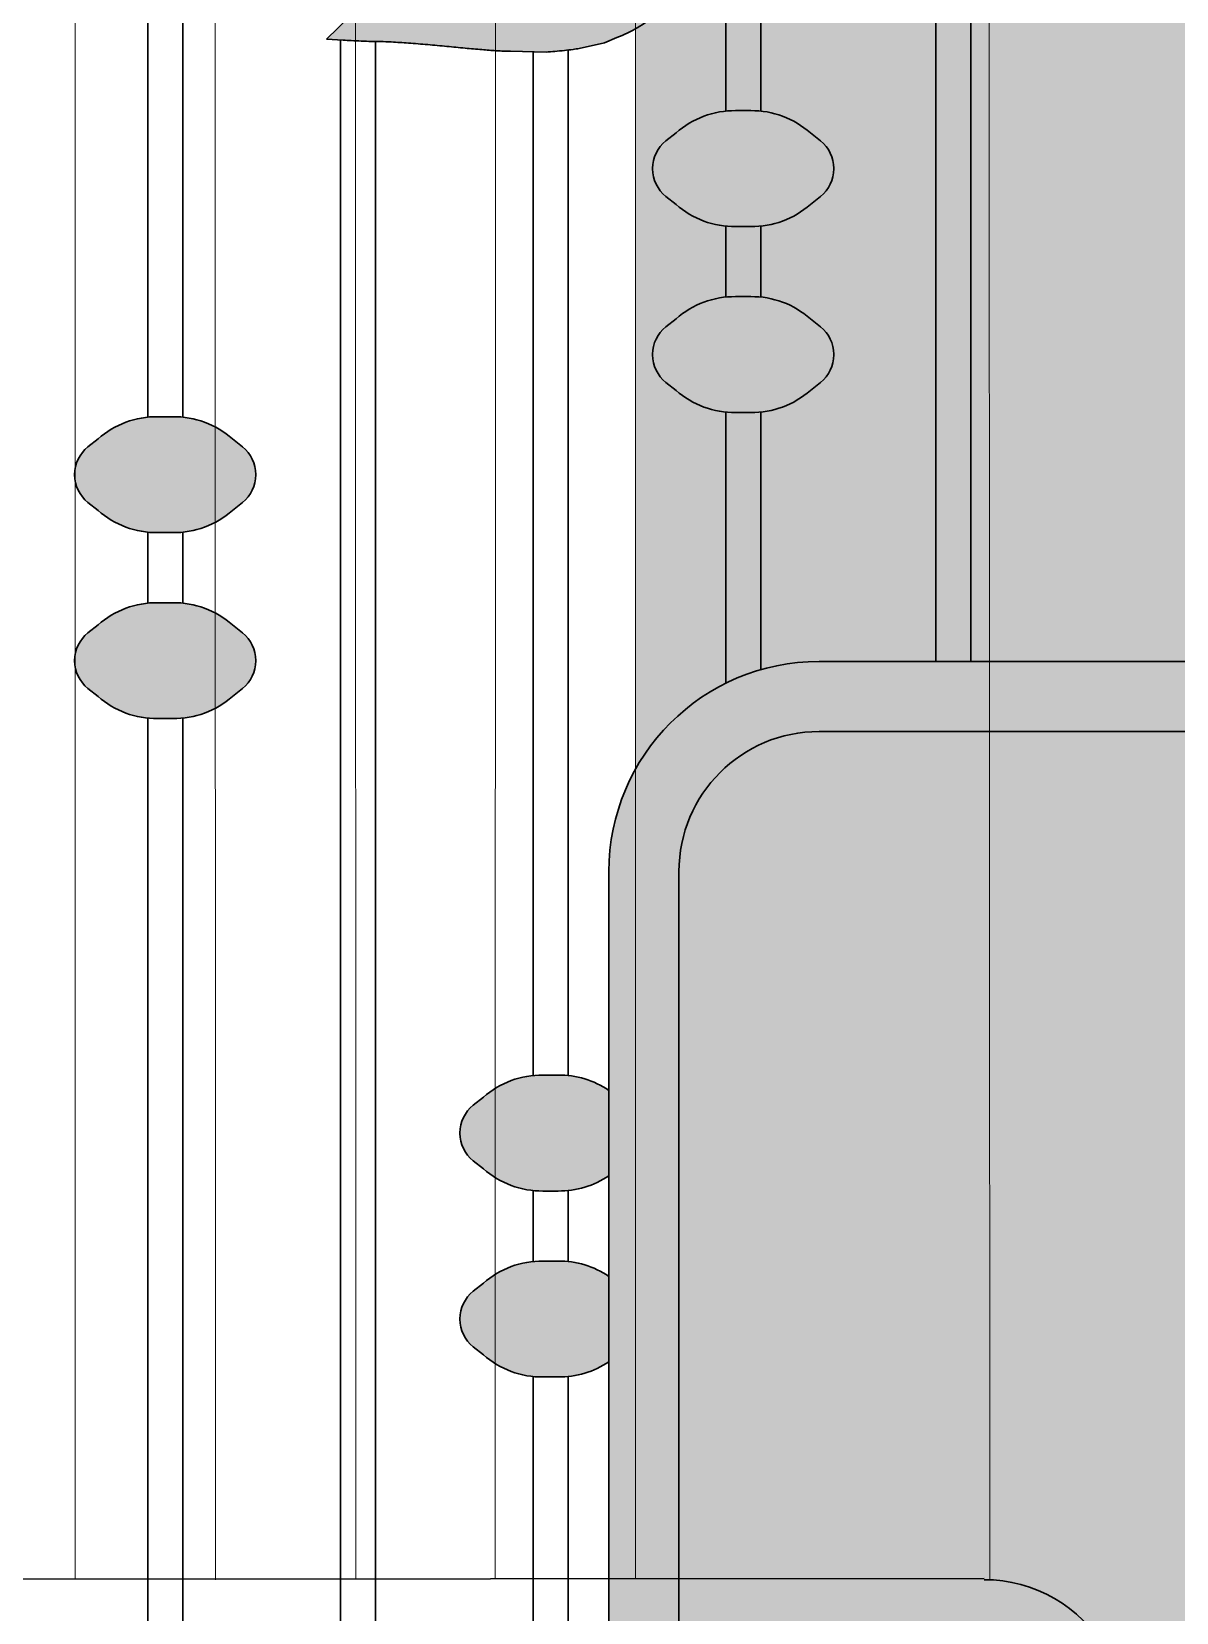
# Model space of a CAD drawing. Header units: millimetres. Extents: x 56222 to 3066687, y -650199 to -121287.
# Drawn here: x 140315.14 to 140331.48, y -185689.25 to -185666.69 of the extents above; entities that cross this region are included whole.
import ezdxf

# ---------------------------------------------------------------- set-up
doc = ezdxf.new("R2010")
doc.units = ezdxf.units.MM
doc.header["$MEASUREMENT"] = 0
for name, color, linetype, lineweight in [('A8_FURNITURE', 32, 'Continuous', 30), ('dim05', 1, 'Continuous', 13), ('Elevation 4.5', 206, 'Continuous', 5), ('FURNITURE', 32, 'Continuous', 9), ('NAME PLATE', 7, 'Continuous', 25)]:
    doc.layers.add(name, color=color, linetype=linetype, lineweight=lineweight)

msp = doc.modelspace()

# ---------------------------------------------------------------- hatches: boundary and pattern name
at = {"layer": 'dim05', "lineweight": 0, "true_color": 0xa47149, "transparency": 33554630}
h = msp.add_hatch(color=35, dxfattribs=at)
h.dxf.hatch_style = 1
h.paths.add_polyline_path([(140334.5350516986, -185637.8187954241), (140288.5429608864, -185637.8187954241), (140288.5506102971, -185729.7781201979), (140334.5427011093, -185729.7781201979), (140334.5414618115, -185714.8795877092), (140328.5427011093, -185714.8795877092), (140328.5427011093, -185717.7781201979, -0.4142135623730951), (140325.5427011093, -185720.7781201979), (140297.5451477507, -185720.7781201979, -0.4142135623730951), (140294.5451477507, -185717.7781201979), (140294.5451477507, -185648.7840202428, -0.4142135623730951), (140297.5451477507, -185645.7840202428), (140325.5427011093, -185645.7840202428, -0.4142135623730951), (140328.5427011093, -185648.7840202428), (140328.5427011093, -185675.679722592), (140334.5382010669, -185675.679722592)])
h = msp.add_hatch(color=35, dxfattribs=at)
h.dxf.hatch_style = 1
h.paths.add_polyline_path([(140334.5382010669, -185675.679722592), (140326.3760344427, -185675.679722592, 0.4142135623730951), (140323.3760344427, -185678.679722592), (140323.3760344427, -185711.8795877092, 0.4142135623730951), (140326.3760344427, -185714.8795877092), (140334.5414618115, -185714.8795877092), (140334.5413786289, -185713.8795877092), (140326.3760344427, -185713.8795877092, -0.4142135623730951), (140324.3760344427, -185711.8795877092), (140324.3760344427, -185678.679722592, -0.4142135623730951), (140326.3760344427, -185676.679722592), (140334.5382842495, -185676.679722592)])
h = msp.add_hatch(color=35, dxfattribs=at)
h.dxf.hatch_style = 1
h.paths.add_polyline_path([(140334.5382842495, -185676.679722592), (140326.3760344427, -185676.679722592, 0.414213562373095), (140324.3760344427, -185678.679722592), (140324.3760344427, -185711.8795877092, 0.4142135623730951), (140326.3760344427, -185713.8795877092), (140334.5413786289, -185713.8795877092)])
at = {"layer": 'Elevation 4.5', "lineweight": 0, "true_color": 0x000000, "transparency": 33554628}
h = msp.add_hatch(color=18, dxfattribs=at)
h.dxf.hatch_style = 1
edge = h.paths.add_edge_path()
edge.add_arc((140341.6171983206, -185675.1792005822), 22.71277757108558, 507.18851789711357, 507.8382754307384, ccw=False)
edge.add_arc((140336.3370871322, -185671.7749033269), 16.43035654375045, 506.36276235670414, 507.1885178933482, ccw=False)
edge.add_arc((140337.3157891771, -185672.4260996536), 17.60590507442646, 505.7126965902337, 506.36267839571167, ccw=False)
edge.add_arc((140323.3269127118, -185662.8880768213), 0.674793347500813, 498.8310564494863, 505.71269656689344, ccw=False)
edge.add_arc((140323.7236293434, -185663.2349963237), 1.201801152872894, 484.0079692633073, 498.83105645645423, ccw=False)
edge.add_arc((140323.7020496525, -185663.2030127131), 1.163218327600577, 468.8201198875571, 484.007969265302, ccw=False)
edge.add_arc((140323.6648133625, -185663.0937636301), 1.047797777297143, 452.784597418169, 468.8200135968284, ccw=False)
edge.add_arc((140323.6509428651, -185662.8085894948), 0.7622865198643559, 432.43001919093206, 452.78459742634254, ccw=False)
edge.add_arc((140323.4917362175, -185663.3113862948), 1.289687106465092, 425.01576951251707, 432.4300191824818, ccw=False)
edge.add_arc((140322.9281659345, -185664.5208356362), 2.62399560651567, 420.65778612325323, 425.015769527549, ccw=False)
edge.add_arc((140322.3206149979, -185665.6016120806), 3.863832637452334, 417.08159717631605, 420.65778610862327, ccw=False)
edge.add_arc((140319.7384098791, -185669.5902837892), 8.615388727239672, 415.1179514214472, 417.0815971825976, ccw=False)
edge.add_arc((140292.2596674316, -185709.0064494089), 56.66448235709579, 414.95139004013964, 415.11795143395045, ccw=False)
edge.add_arc((140305.7395826045, -185689.7898555122), 33.19140002734221, 414.70247114536494, 414.95138999453985, ccw=False)
edge.add_arc((140285.1219604905, -185718.9118307267), 68.87298886579251, 414.599881686053, 414.7024711920124, ccw=False)
edge.add_arc((140324.8715834286, -185662.9789221873), 0.2543122433924807, 409.23396222174586, 414.5998816835639, ccw=False)
edge.add_arc((140325.0264263676, -185662.7993197975), 0.01717651394238802, 298.2086449427716, 409.2339621064502, ccw=False)
edge.add_arc((140324.3480232634, -185661.5345616101), 1.452392192579913, 293.39255604367804, 298.2086449264236, ccw=False)
edge.add_arc((140324.276900054, -185661.3701469674), 1.631530925651959, 287.9265988577175, 293.39255603968763, ccw=False)
edge.add_arc((140324.1122340793, -185660.8611393424), 2.166510967779784, 283.5076512464655, 287.9265988597203, ccw=False)
edge.add_line((140324.6182773368, -185662.9677218817), (140324.4339723796, -185663.0119956185))
edge.add_line((140324.4339723796, -185663.0119956185), (140324.4430215749, -185663.1669820097))
edge.add_arc((140325.1948297675, -185663.123086161), 0.7530885764697608, 183.3415367850405, 189.8132274063442)
edge.add_arc((140329.8867377595, -185662.3115373841), 5.514665208493895, 189.8132273977349, 191.3045693805245)
edge.add_arc((140330.5374227777, -185662.181470649), 6.178222552240888, 191.3045063873774, 192.83882660824)
edge.add_arc((140330.7886088612, -185662.1242282729), 6.435848517784304, 192.8387855309574, 194.327813124649)
edge.add_arc((140312.8730250486, -185666.7001162955), 12.0548760364553, 372.79593632246485, 374.32781313336847, ccw=False)
edge.add_arc((140320.73579463, -185664.9143253137), 3.991862026780903, 369.3030193230325, 372.795936313089, ccw=False)
edge.add_arc((140321.3487987674, -185664.8139045295), 3.370687006033028, 365.4349192712607, 369.3029465733015, ccw=False)
edge.add_arc((140318.198107833, -185665.1136699873), 6.535606071972467, 363.0776751452507, 365.434919261805, ccw=False)
edge.add_arc((140322.1215840843, -185664.9027153129), 2.606462683265474, 348.2130280679449, 363.0776751474744, ccw=False)
edge.add_arc((140322.9173771369, -185665.0687763053), 1.793527977553087, 328.5414436490827, 348.21302806692677, ccw=False)
edge.add_arc((140322.9822730295, -185665.1084800194), 1.717449979413286, 308.3756672838874, 328.5414436466636, ccw=False)
edge.add_arc((140322.6551680745, -185664.6954160326), 2.244346087587395, 291.87328044192355, 308.37566728397655, ccw=False)
edge.add_line((140323.4913105454, -185666.7781918557), (140323.3121964517, -185666.8500982506))
edge.add_line((140323.3121964517, -185666.8500982506), (140322.9529471502, -185666.9318979465))
edge.add_arc((140322.6579787128, -185665.3924312187), 1.567470632925063, 277.56564977978604, 280.84665759657577, ccw=False)
edge.add_arc((140322.1149722803, -185661.3040919356), 5.691712875962254, 276.30901441719755, 277.5656498050415, ccw=False)
edge.add_arc((140322.0535259513, -185660.7483197206), 6.250871535311828, 275.0656264996744, 276.3090143952424, ccw=False)
edge.add_arc((140322.1839471822, -185662.2196294833), 4.773792622310335, 273.5437563876856, 275.06562649984016, ccw=False)
edge.add_line((140322.4790190767, -185666.9842940652), (140321.9721793316, -185666.968580269))
edge.add_line((140321.9721793316, -185666.968580269), (140321.8462477048, -185666.968580269))
edge.add_arc((140321.8462477052, -185665.9200040128), 1.048576256143861, 265.59734921097856, 269.99999997773614, ccw=False)
edge.add_arc((140324.0205463587, -185637.6795516628), 29.37260710579882, 265.2029313430513, 265.59734923576883, ccw=False)
edge.add_arc((140323.8168990868, -185640.1066620982), 26.9369681186945, 264.689736578647, 265.20285114690364, ccw=False)
edge.add_arc((140324.7979903517, -185629.5518032937), 37.53732586980061, 264.28949384960623, 264.68967636624086, ccw=False)
edge.add_arc((140319.0900430958, -185686.6321511018), 19.82770500941959, 444.2894938446994, 445.0815518794412)
edge.add_arc((140319.0094000971, -185687.5690876547), 20.76810566715427, 445.0815098229188, 445.8465121889648)
edge.add_arc((140319.1733781865, -185685.3109029477), 18.50397515314464, 445.8464822961825, 446.602538210004)
edge.add_arc((140320.0828812707, -185669.9907606689), 3.156859616249403, 446.6025382128933, 449.3996516514537)
edge.add_arc((140320.1994907655, -185658.8622428809), 7.972269097740296, 268.96301938768136, 269.39965163686344, ccw=False)
edge.add_line((140320.0552107289, -185666.8332063006), (140319.3450183239, -185666.7974395758))
edge.add_arc((140303.2207309376, -185649.489115232), 23.65524752161354, 312.9716816911183, 316.0595494074697)
edge.add_arc((140308.7131911863, -185654.8042102763), 16.01214733226215, 316.1165142699844, 317.103223198142)
edge.add_arc((140317.6079947171, -185663.0688393661), 3.870416654803198, 317.1032232022504, 319.9367719981558)
edge.add_arc((140396.1870803038, -185729.1524279728), 98.80242968147073, 499.8483155018872, 499.9367720008196, ccw=False)
edge.add_arc((140382.9755094934, -185718.006992141), 81.51757089850346, 499.7442981335809, 499.84824900162573, ccw=False)
edge.add_arc((140379.6840517778, -185715.2200914171), 77.20474009557171, 499.6546188707312, 499.7442492773851, ccw=False)
edge.add_arc((140325.3462691073, -185669.0642590691), 5.909891156234724, 499.0555394568858, 499.6546188897753, ccw=False)
edge.add_arc((140315.0079556034, -185660.0948796151), 7.776981894013973, 319.0555394373171, 322.7772869498338)
edge.add_arc((140301.6747677969, -185649.9661060046), 24.52111375975269, 322.7772869481498, 324.358603487159)
edge.add_arc((140299.7818428692, -185648.6088351469), 26.85035160999695, 324.3586034888878, 325.9132567067927)
edge.add_arc((140305.2971082676, -185652.3410897988), 20.19093142486694, 325.9132567050606, 327.8382754334737)
edge = h.paths.add_edge_path(flags=16)
edge.add_arc((140323.7394332241, -185662.6483449176), 0.2322651146118047, 320.0565319747831, 335.5046511043514)
edge.add_arc((140323.7914077177, -185662.6720259639), 0.1751499683182469, 335.5046511316532, 368.709610807853)
edge.add_arc((140323.8006286311, -185662.6706133828), 0.1658214834924032, 368.7096107950683, 403.3021900527262)
edge.add_arc((140323.8382600262, -185662.6351486342), 0.1141120038685766, 403.3021900449339, 446.9972035332137)
edge.add_arc((140323.8389683463, -185662.6216456915), 0.1005904958060329, 446.9972035441938, 494.9999851013681)
edge.add_arc((140323.8354938206, -185662.618171202), 0.09567680006221069, 494.9999690421509, 528.6741215180718)
edge.add_arc((140323.9953769578, -185662.650194109), 0.2587353297781608, 528.674121517435, 544.70662123329)
edge.add_arc((140324.0087298911, -185662.6490947445), 0.272133442740565, 184.7066212300402, 200.3928668957784)
edge.add_arc((140323.8742692499, -185662.6990811545), 0.1286820390840577, 200.3928669125619, 227.8553518017901)
edge.add_arc((140323.8841653941, -185662.6881460171), 0.1434302898713241, 227.8553517775366, 249.4408274158013)
edge.add_arc((140323.8577837296, -185662.7584854443), 0.06830621089635083, 249.4408274535614, 287.0166619993391)
edge.add_arc((140323.8532440867, -185662.7436523704), 0.08381841382622764, 287.016661967595, 320.0565319813447)
edge = h.paths.add_edge_path(flags=16)
edge.add_arc((140322.7710048609, -185664.0581961162), 0.3224896342936749, 416.488537542685, 435.4540182361438)
edge.add_arc((140322.7265169128, -185664.2296504928), 0.4996217341068242, 435.4540182223546, 449.1167772766733)
edge.add_arc((140322.7259340207, -185664.2674604613), 0.5374361954011544, 449.116777292074, 462.3035776651715)
edge.add_arc((140322.7102627697, -185664.1956071717), 0.4638938039961975, 462.3035776448494, 477.0290246828616)
edge.add_arc((140322.782270638, -185664.3367537629), 0.622347246046015, 477.0290246944884, 488.8525266191497)
edge.add_arc((140322.8940772179, -185664.4755523416), 0.8005767519077509, 488.852526620897, 498.6414718494698)
edge.add_arc((140324.5457505765, -185665.9295749078), 3.00107817356593, 498.6414718435628, 502.7750812498119)
edge.add_arc((140376.0034069374, -185705.023347178), 67.62470719938264, 502.7750812519495, 503.2057149838819)
edge.add_arc((140287.4099664193, -185638.7607672309), 43.00768952093476, 322.362346444899, 323.20571498449453, ccw=False)
edge.add_arc((140315.6212407415, -185660.5159232235), 7.382378137841509, 319.25591349601183, 322.36234644444687, ccw=False)
edge.add_arc((140316.7227890039, -185661.4648798482), 5.928443046414641, 315.6701561243863, 319.2559134963909, ccw=False)
edge.add_arc((140306.2209445646, -185651.2058743288), 20.60958506176154, 314.2519931123239, 315.6701561233273, ccw=False)
edge.add_arc((140333.5467036049, -185679.2545984554), 18.5494245306522, 494.2519931123489, 495.1327331369088)
edge.add_arc((140324.1376428353, -185669.8890316333), 5.27372242245683, 495.1327331428471, 497.3791390206788)
edge.add_arc((140325.9187854874, -185671.5280735169), 7.694244565161012, 497.379139006891, 498.5496968411185)
edge.add_arc((140320.1676247022, -185666.448762475), 0.02122358009796283, 498.549696821558, 572.6178815668867)
edge.add_arc((140320.255365479, -185666.3926113168), 0.125393616470867, 212.6178815554509, 264.115143123585)
edge.add_arc((140320.7853615021, -185661.2506549063), 5.294591959775962, 264.1151431314591, 267.5967918650779)
edge.add_arc((140320.7315386688, -185662.5331125046), 4.011005426326134, 267.5967918650412, 272.6627130661531)
edge.add_arc((140320.7926820812, -185663.8478381137), 2.694858799206424, 272.6627130656112, 279.4880150805329)
edge.add_arc((140320.7368071194, -185663.5135129173), 3.033820962743133, 279.4880150801967, 294.1875493503518)
edge.add_arc((140321.0258622863, -185664.1570638188), 2.328334852051495, 294.187549350941, 312.1125866089341)
edge.add_arc((140321.2238347006, -185664.3760674963), 2.033113430747092, 312.1125866110718, 331.436589996265)
edge.add_arc((140321.4052321551, -185664.474815603), 1.826579595609213, 331.436513702412, 352.379205025697)
edge.add_arc((140321.8035454723, -185664.5281090916), 1.424716814798801, 352.3792050319467, 363.8392714698197)
edge.add_arc((140321.9167418331, -185664.520512665), 1.311265848237073, 363.8392714641251, 376.0342070607451)
edge.add_arc((140322.1727940453, -185664.4469254072), 1.044849219870216, 376.0342070657481, 389.5828357131268)
edge.add_arc((140322.7188717363, -185664.1369264494), 0.4169159444802546, 389.5828357105138, 416.4885375356303)
h = msp.add_hatch(color=18, dxfattribs=at)
h.dxf.hatch_style = 1
h.paths.add_polyline_path([(140326.586153272, -185668.6429331085, 0.2335693837455621), (140326.3961198824, -185668.2427931424), (140326.2514502143, -185668.1284937601, 0.1866468864992518), (140325.4013774388, -185667.8119972702), (140325.1850442138, -185667.8119972702, 0.1866468864992447), (140324.3349714382, -185668.1284937601), (140324.1903017702, -185668.2427931424, 0.2294381312187929), (140324.0002683805, -185668.6351204299, 0.2335693837448415), (140324.1903017702, -185669.035260396), (140324.3349714382, -185669.1495597783, 0.1866468864992493), (140325.1850442138, -185669.4660562682), (140325.4013774388, -185669.4660562682, 0.1866468864992456), (140326.2514502143, -185669.1495597783), (140326.3961198823, -185669.035260396, 0.2294381312761698)])
h = msp.add_hatch(color=18, dxfattribs=at)
h.dxf.hatch_style = 1
h.paths.add_polyline_path([(140326.586153272, -185671.2969921066, 0.2335693837455621), (140326.3961198824, -185670.8968521405), (140326.2514502143, -185670.7825527582, 0.1866468864992518), (140325.4013774388, -185670.4660562682), (140325.1850442138, -185670.4660562682, 0.1866468864992447), (140324.3349714382, -185670.7825527582), (140324.1903017702, -185670.8968521405, 0.2294381312187929), (140324.0002683805, -185671.2891794279, 0.2335693837448415), (140324.1903017702, -185671.6893193941), (140324.3349714382, -185671.8036187764, 0.1866468864992493), (140325.1850442138, -185672.1201152663), (140325.4013774388, -185672.1201152663, 0.1866468864992456), (140326.2514502143, -185671.8036187764), (140326.3961198823, -185671.6893193941, 0.2294381312761698)])
h = msp.add_hatch(color=18, dxfattribs=at)
h.dxf.hatch_style = 1
h.paths.add_polyline_path([(140318.3367649324, -185673.010816634, 0.2335693837455621), (140318.1467315427, -185672.6106766678), (140318.0020618747, -185672.4963772855, 0.1866468864992518), (140317.1519890991, -185672.1798807956), (140316.9356558741, -185672.1798807956, 0.1866468864992447), (140316.0855830986, -185672.4963772855), (140315.9409134305, -185672.6106766679, 0.2294381312187929), (140315.7508800408, -185673.0030039553, 0.2335693837448415), (140315.9409134305, -185673.4031439214), (140316.0855830986, -185673.5174433037, 0.1866468864992493), (140316.9356558741, -185673.8339397937), (140317.1519890991, -185673.8339397937, 0.1866468864992456), (140318.0020618747, -185673.5174433037), (140318.1467315427, -185673.4031439215, 0.2294381312761698)])
h = msp.add_hatch(color=18, dxfattribs=at)
h.dxf.hatch_style = 1
h.paths.add_polyline_path([(140318.3367649324, -185675.6726883108, 0.2335693837455621), (140318.1467315427, -185675.2725483446), (140318.0020618747, -185675.1582489623, 0.1866468864992518), (140317.1519890991, -185674.8417524724), (140316.9356558741, -185674.8417524724, 0.1866468864992447), (140316.0855830986, -185675.1582489623), (140315.9409134305, -185675.2725483447, 0.2294381312187929), (140315.7508800408, -185675.6648756321, 0.2335693837448415), (140315.9409134305, -185676.0650155982), (140316.0855830986, -185676.1793149805, 0.1866468864992493), (140316.9356558741, -185676.4958114705), (140317.1519890991, -185676.4958114705, 0.1866468864992456), (140318.0020618747, -185676.1793149805), (140318.1467315427, -185676.0650155983, 0.2294381312761698)])
h = msp.add_hatch(color=18, dxfattribs=at)
h.dxf.hatch_style = 1
h.paths.add_polyline_path([(140323.3760344427, -185681.8019509488, 0.1540341310282323), (140322.6515813256, -185681.5833682941), (140322.4352481006, -185681.5833682941, 0.1866468864992425), (140321.585175325, -185681.899864784), (140321.440505657, -185682.0141641664, 0.2294381312187928), (140321.2504722673, -185682.4064914538, 0.2335693837448415), (140321.440505657, -185682.8066314199), (140321.585175325, -185682.9209308022, 0.1866468864992494), (140322.4352481006, -185683.2374272922), (140322.6515813256, -185683.2374272922, 0.154034131035368), (140323.3760344427, -185683.0188446374)])
h = msp.add_hatch(color=18, dxfattribs=at)
h.dxf.hatch_style = 1
h.paths.add_polyline_path([(140323.3760344427, -185684.4481972682, 0.1540341310282323), (140322.6515813256, -185684.2296146135), (140322.4352481006, -185684.2296146135, 0.1866468864992425), (140321.585175325, -185684.5461111034), (140321.440505657, -185684.6604104858, 0.2294381312187928), (140321.2504722673, -185685.0527377732, 0.2335693837448415), (140321.440505657, -185685.4528777393), (140321.585175325, -185685.5671771216, 0.1866468864992494), (140322.4352481006, -185685.8836736116), (140322.6515813256, -185685.8836736116, 0.154034131035368), (140323.3760344427, -185685.6650909568)])
at = {"layer": 'NAME PLATE', "lineweight": 0, "true_color": 0x000000, "transparency": 33554687}
h = msp.add_hatch(color=18, dxfattribs=at)
h.dxf.hatch_style = 1
h.set_gradient(color1=(153, 155, 55), color2=(229, 232, 120), name='INVCYLINDER')
h.paths.add_polyline_path([(140328.7947264182, -185650.8521996611, 0.4109880837196706), (140323.7575289289, -185645.8702334602), (140323.7575289289, -185688.816317415), (140328.7947264182, -185688.8126676246)], flags=17)
h.paths.add_polyline_path([(140328.7948936362, -185692.8302053807, 0.9852287181319922), (140328.7324906448, -185688.831743433), (140323.7575289289, -185688.816317415), (140323.7575289289, -185715.777076743), (140299.6953851223, -185715.777076743), (140299.6953851223, -185645.8699301007, 0.4142438736979137), (140294.71270385, -185650.852199704), (140294.6654377181, -185715.8017335852, 0.4139882622943566), (140299.6654362386, -185720.8055800042), (140323.7147501351, -185720.8240807569, 0.4196556007892562), (140328.8233879275, -185715.7968514695)])

# ---------------------------------------------------------------- linework, layer by layer
at = {"layer": 'A8_FURNITURE', "linetype": 'ByBlock', "lineweight": 15, "transparency": 33554687}
for p, q in [((140315.7559610107, -185645.8240116666, 2.386277242904157), (140315.7592563129, -185688.7822872096)), ((140317.7559615065, -185645.8241446121, 2.384537402067849), (140317.7592576199, -185688.7867040672)), ((140319.7567133972, -185645.8242776075, -0.1817113195797617), (140319.7634981301, -185688.7724148096, -160.2193061978)), ((140321.7547000893, -185688.7707180413, -160.2096370109974), (140321.7574693213, -185645.8244106032, -0.182592512647517)), ((140328.7946667522, -185650.8049138975, -42.33362148404757), (140328.811428368, -185688.7853738615, -172.4779544589025))]:
    msp.add_line(p, q, dxfattribs=at)
at = {"layer": 'A8_FURNITURE', "linetype": 'ByBlock', "transparency": 33554687}
msp.add_line((140305.7344053979, -185688.7814355677, 0.1018996002810582), (140328.7335771944, -185688.7647711118), dxfattribs=at)
at = {"layer": 'A8_FURNITURE', "linetype": 'ByBlock', "lineweight": 15, "transparency": 33554687}
msp.add_lwpolyline([(140323.7546994428, -185688.7690137764), (140323.757469263, -185645.8245435486)], dxfattribs=at)
at = {"layer": 'A8_FURNITURE', "linetype": 'ByBlock', "transparency": 33554687}
msp.add_arc((140328.7335771944, -185690.7838580104), 1.999999924652877, 269.9840513279893, 90, dxfattribs=at)
at = {"layer": 'Elevation 4.5', "color": 18, "lineweight": 30, "true_color": 0x000000, "transparency": 33554687}
for p, q in [((140325.0432108263, -185654.0134796453), (140325.0432108263, -185667.8260344013)), ((140325.5432108263, -185654.0308540457), (140325.5432108263, -185667.8260344013)), ((140316.7938224866, -185661.2652982648), (140316.7938224866, -185667.4637703463)), ((140317.2938224866, -185661.2652982648), (140317.2938224866, -185667.4468422088)), ((140319.3450183239, -185666.7974395758), (140319.8358070468, -185666.3235115024)), ((140319.5856783414, -185666.8142395362), (140319.3450183239, -185666.7974395758)), ((140323.4913090363, -185666.7781924615), (140323.3121964517, -185666.8500982506)), ((140319.5436185999, -185666.8113034357), (140319.5436185999, -185689.8184706848)), ((140320.0436185999, -185666.8329880427), (140320.0436185999, -185689.8184706848)), ((140321.9721793316, -185666.968580269), (140321.8462466637, -185666.968580269)), ((140322.4790190767, -185666.9842940652), (140321.9721793316, -185666.968580269)), ((140322.2934147131, -185666.9785396839), (140322.2934147131, -185681.5895927465)), ((140322.793414713, -185666.9552255677), (140322.7934147131, -185681.5895927465)), ((140323.3121964517, -185666.8500982506), (140322.9529471502, -185666.9318979465)), ((140316.7938224866, -185667.4637703463), (140316.7938224866, -185672.1939179268)), ((140317.2938224866, -185667.4468422088), (140317.2938224866, -185672.1939179267)), ((140325.0432108263, -185669.4676444945), (140325.0432108263, -185670.4800933994)), ((140325.5432108263, -185669.4676444945), (140325.5432108263, -185670.4800933994)), ((140325.0432108263, -185672.1217034926), (140325.0432108263, -185675.9920505124)), ((140325.5432108263, -185672.1217034926), (140325.5432108263, -185675.7976391748)), ((140316.7938224866, -185673.83552802), (140316.7938224866, -185674.8479769248)), ((140317.2938224866, -185673.83552802), (140317.2938224866, -185674.8479769248)), ((140316.7938224866, -185676.489587018), (140316.7938224866, -185687.2680783207)), ((140317.2938224866, -185676.489587018), (140317.2938224866, -185687.2685235522)), ((140317.2938224866, -185682.2864794801), (140317.2938224867, -185691.7143573459)), ((140316.7938224866, -185682.5495717421), (140316.7938224866, -185691.7537271495)), ((140322.2934147131, -185683.2312028397), (140322.2934147131, -185684.2436517446)), ((140322.7934147131, -185683.2312028398), (140322.7934147131, -185684.2436517446)), ((140322.2934147131, -185685.8852618378), (140322.2934147131, -185700.9707670071)), ((140322.7934147131, -185685.8852618378), (140322.7934147131, -185700.9707670071))]:
    msp.add_line(p, q, dxfattribs=at)
for points in [[(140328.0427011093, -185675.679722592), (140328.0427011093, -185648.7840202428, 0.4142135623730951), (140325.5427011093, -185646.2840202428), (140297.5451477507, -185646.2840202428, 0.4142135623730951), (140295.0451477507, -185648.7840202428), (140295.0451477507, -185717.7781201979, 0.4142135623730951), (140297.5451477507, -185720.2781201979), (140325.5427011093, -185720.2781201979, 0.4142135623730951), (140328.0427011093, -185717.7781201979), (140328.0427011093, -185714.8795877092)], [(140323.3760344427, -185683.0188446374, -0.1540341310353647), (140322.6515813256, -185683.2374272922), (140322.4352481006, -185683.2374272922, -0.1866468864992491), (140321.585175325, -185682.9209308022), (140321.440505657, -185682.8066314199, -0.2294381312374742), (140321.2504722673, -185682.4143041325), (140321.2504722673, -185682.4064914538, -0.2294381312374741), (140321.440505657, -185682.0141641663), (140321.585175325, -185681.899864784, -0.1866468864992491), (140322.4352481006, -185681.5833682941), (140322.6515813256, -185681.5833682941, -0.1540341310282269), (140323.3760344427, -185681.8019509488)], [(140323.3760344427, -185685.6729036355, -0.1540341310315644), (140322.6515813256, -185685.8914862902), (140322.4352481006, -185685.8914862902, -0.1866468864992491), (140321.585175325, -185685.5749898003), (140321.440505657, -185685.460690418, -0.2294381312374742), (140321.2504722673, -185685.0683631305), (140321.2504722673, -185685.0605504519, -0.2294381312374741), (140321.440505657, -185684.6682231644), (140321.585175325, -185684.5539237821, -0.1866468864992491), (140322.4352481006, -185684.2374272922), (140322.6515813256, -185684.2374272922, -0.1540341310319655), (140323.3760344427, -185684.4560099469)]]:
    msp.add_lwpolyline(points, format="xyb", dxfattribs=at)
for points in [[(140326.586153272, -185668.6429331086), (140326.586153272, -185668.6507457873, -0.2294381312374742), (140326.3961198824, -185669.0430730747), (140326.2514502143, -185669.157372457, -0.1866468864992491), (140325.4013774388, -185669.473868947), (140325.1850442138, -185669.473868947, -0.1866468864992491), (140324.3349714382, -185669.157372457), (140324.1903017702, -185669.0430730747, -0.2294381312374742), (140324.0002683805, -185668.6507457873), (140324.0002683805, -185668.6429331086, -0.2294381312374741), (140324.1903017702, -185668.2506058211), (140324.3349714382, -185668.1363064388, -0.1866468864992491), (140325.1850442138, -185667.8198099489), (140325.4013774388, -185667.8198099489, -0.1866468864992491), (140326.2514502143, -185668.1363064388), (140326.3961198824, -185668.2506058211, -0.2294381312374741)], [(140326.586153272, -185671.2969921067), (140326.586153272, -185671.3048047853, -0.2294381312374742), (140326.3961198824, -185671.6971320728), (140326.2514502143, -185671.8114314551, -0.1866468864992491), (140325.4013774388, -185672.127927945), (140325.1850442138, -185672.127927945, -0.1866468864992491), (140324.3349714382, -185671.8114314551), (140324.1903017702, -185671.6971320728, -0.2294381312374742), (140324.0002683805, -185671.3048047853), (140324.0002683805, -185671.2969921067, -0.2294381312374741), (140324.1903017702, -185670.9046648192), (140324.3349714382, -185670.7903654369, -0.1866468864992491), (140325.1850442138, -185670.473868947), (140325.4013774388, -185670.473868947, -0.1866468864992491), (140326.2514502143, -185670.7903654369), (140326.3961198824, -185670.9046648192, -0.2294381312374741)], [(140318.3367649324, -185673.010816634), (140318.3367649324, -185673.0186293127, -0.2294381312374742), (140318.1467315427, -185673.4109566002), (140318.0020618747, -185673.5252559824, -0.1866468864992491), (140317.1519890991, -185673.8417524724), (140316.9356558741, -185673.8417524724, -0.1866468864992491), (140316.0855830986, -185673.5252559824), (140315.9409134305, -185673.4109566002, -0.2294381312374742), (140315.7508800408, -185673.0186293127), (140315.7508800408, -185673.010816634, -0.2294381312374741), (140315.9409134306, -185672.6184893466), (140316.0855830986, -185672.5041899643, -0.1866468864992491), (140316.9356558741, -185672.1876934743), (140317.1519890991, -185672.1876934743, -0.1866468864992491), (140318.0020618747, -185672.5041899643), (140318.1467315427, -185672.6184893466, -0.2294381312374741)], [(140318.3367649324, -185675.6648756321), (140318.3367649324, -185675.6726883108, -0.2294381312374742), (140318.1467315427, -185676.0650155982), (140318.0020618747, -185676.1793149805, -0.1866468864992491), (140317.1519890991, -185676.4958114705), (140316.9356558741, -185676.4958114705, -0.1866468864992491), (140316.0855830986, -185676.1793149805), (140315.9409134305, -185676.0650155982, -0.2294381312374742), (140315.7508800408, -185675.6726883108), (140315.7508800408, -185675.6648756321, -0.2294381312374741), (140315.9409134306, -185675.2725483446), (140316.0855830986, -185675.1582489623, -0.1866468864992491), (140316.9356558741, -185674.8417524724), (140317.1519890991, -185674.8417524724, -0.1866468864992491), (140318.0020618747, -185675.1582489623), (140318.1467315427, -185675.2725483446, -0.2294381312374741)]]:
    msp.add_lwpolyline(points, format="xyb", close=True, dxfattribs=at)
for centre, radius, start, end in [((140322.6551680745, -185664.6954160327), 2.244346087537092, 291.8732389279161, 308.3754096230581), ((140319.9530028446, -185661.5523271428), 5.274717938023607, 266.0067643554066, 267.2349449276309), ((140320.3299737206, -185653.7469897818), 13.08915319337521, 267.2349539160567, 267.8578720971116), ((140320.3492764635, -185653.230438809), 13.60606469751603, 267.8579505656633, 268.4765142992986), ((140320.1994907646, -185658.8622428818), 7.972269096788517, 268.4765259327647, 269.3996705361523), ((140320.0828812707, -185669.9907606693), 3.156859616601853, 86.60256285979308, 89.39960393816014), ((140319.1733781858, -185685.3109029486), 18.50397515404232, 85.84647004990505, 86.60254241329626), ((140319.0094000978, -185687.569087655), 20.7681056674129, 85.08149087703111, 85.84650128126525), ((140319.0900430963, -185686.6321511017), 19.8277050092522, 84.28947833092242, 85.08153203304683), ((140324.797990355, -185629.5518032949), 37.53732586885415, 264.2895020406241, 264.6896553610246), ((140323.816899087, -185640.1066620948), 26.93696812207203, 264.6897073106247, 265.2028474573912), ((140324.0205463615, -185637.6795516631), 29.37260710572787, 265.2029279507487, 265.5973517088068), ((140321.8462477049, -185665.9200040133), 1.048576255737577, 265.5974186441493, 269.9999431039906), ((140322.1839471824, -185662.2196294842), 4.773792621397258, 273.5437563888302, 275.0655099281201), ((140322.0535259502, -185660.7483197214), 6.250871534586711, 275.0655374832239, 276.3088437040404), ((140322.1149722817, -185661.3040919354), 5.691712876012644, 276.308826927095, 277.5656545473367), ((140322.6579787125, -185665.3924312189), 1.567470632715429, 277.5656670727862, 280.8466576100855)]:
    msp.add_arc(centre, radius, start, end, dxfattribs=at)
at = {"layer": 'FURNITURE', "lineweight": 30, "transparency": 33554687}
for points in [[(140328.5427011093, -185675.679722592), (140328.5427011093, -185648.7840202428, 0.414213562373095), (140325.5427011093, -185645.7840202428), (140297.5451477507, -185645.7840202428, 0.414213562373095), (140294.5451477507, -185648.7840202428), (140294.5451477507, -185717.7781201979, 0.414213562373095), (140297.5451477507, -185720.7781201979), (140325.5427011093, -185720.7781201979, 0.414213562373095), (140328.5427011093, -185717.7781201979), (140328.5427011093, -185714.8795877092)], [(140334.5427011093, -185714.8795877092), (140326.3760344427, -185714.8795877092, -0.4142135623730951), (140323.3760344427, -185711.8795877092), (140323.3760344427, -185678.679722592, -0.4142135623730951), (140326.3760344427, -185675.679722592), (140334.5427011093, -185675.679722592)], [(140334.5427011093, -185713.8795877092), (140326.3760344427, -185713.8795877092, -0.4142135623730951), (140324.3760344427, -185711.8795877092), (140324.3760344427, -185678.679722592, -0.4142135623730951), (140326.3760344427, -185676.679722592), (140334.5427011093, -185676.679722592)]]:
    msp.add_lwpolyline(points, format="xyb", dxfattribs=at)

doc.saveas('drawing.dxf')
